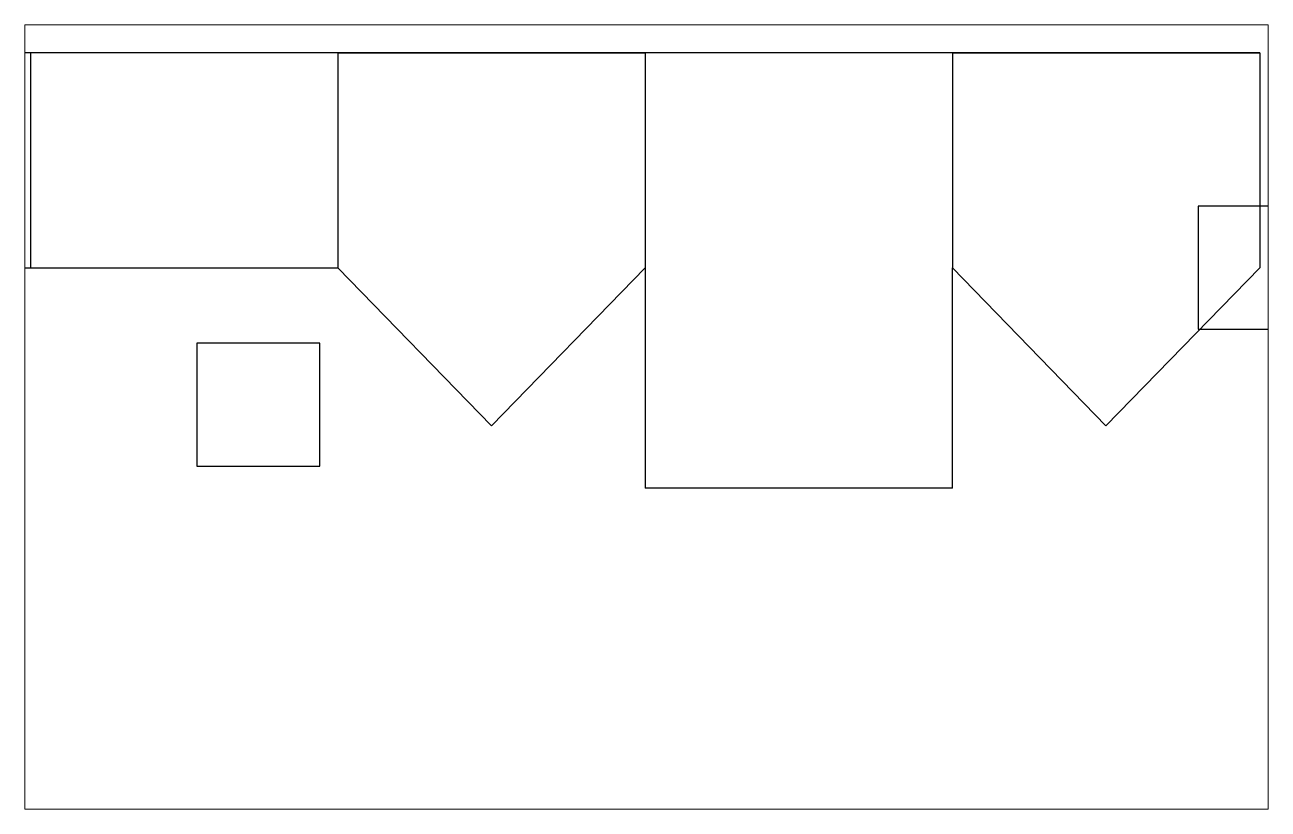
# Paper-space layout 'Cubo' of a CAD drawing. Header units: millimetres. Extents: x 0 to 405, y 1 to 256.
# The model-space entities are those that its viewports show. They can reach past a viewport. Long polylines and large blocks are cut down to what shows.
import ezdxf

# ---------------------------------------------------------------- set-up
doc = ezdxf.new("R2010")
doc.units = ezdxf.units.MM

msp = doc.modelspace()

# ---------------------------------------------------------------- linework, layer by layer
for p, q in [((1279.86, 1799.58), (1259.86, 1799.58)), ((1379.86, 1799.58), (1279.86, 1799.58)), ((1279.86, 1799.58), (1279.86, 1729.58)), ((1379.86, 1799.58), (1479.86, 1799.58)), ((1479.86, 1799.58), (1379.86, 1799.58)), ((1379.86, 1799.58), (1379.86, 1729.58)), ((1579.86, 1799.58), (1479.86, 1799.58)), ((1479.86, 1799.58), (1479.86, 1729.58)), ((1479.86, 1799.58), (1479.86, 1729.58)), ((1579.86, 1799.58), (1679.86, 1799.58)), ((1679.86, 1799.58), (1579.86, 1799.58)), ((1579.86, 1799.58), (1579.86, 1729.58)), ((1679.86, 1799.58), (1679.86, 1729.58)), ((1259.86, 1729.58), (1279.86, 1729.58)), ((1279.86, 1729.58), (1379.86, 1729.58)), ((1379.86, 1729.58), (1429.84, 1678.15)), ((1479.86, 1729.58), (1429.84, 1678.15)), ((1479.86, 1729.58), (1479.86, 1657.86)), ((1579.86, 1729.58), (1629.84, 1678.15)), ((1579.86, 1657.86), (1579.86, 1729.58)), ((1679.86, 1729.58), (1629.84, 1678.15)), ((1428.66, 1679.4), (1428.66, 1679.4)), ((1431.05, 1679.4), (1431.05, 1679.4)), ((1628.66, 1679.4), (1628.66, 1679.4)), ((1631.05, 1679.4), (1631.05, 1679.4)), ((1579.86, 1657.86), (1479.86, 1657.86))]:
    msp.add_line(p, q)
for points in [[(1659.86, 1709.58), (1699.86, 1709.58), (1699.86, 1749.58), (1659.86, 1749.58)], [(1334.01, 1665.02), (1374.01, 1665.02), (1374.01, 1705.02), (1334.01, 1705.02)]]:
    msp.add_lwpolyline(points, close=True)

psp = doc.layouts.new('Cubo')

# ---------------------------------------------------------------- viewports
at = {"layer": '0'}
psp.add_viewport(center=(202.5, 128.5), size=(404.6, 255.2852), view_center_point=(1480.31, 1681), view_height=255.2852, dxfattribs=at)

doc.saveas('drawing.dxf')
